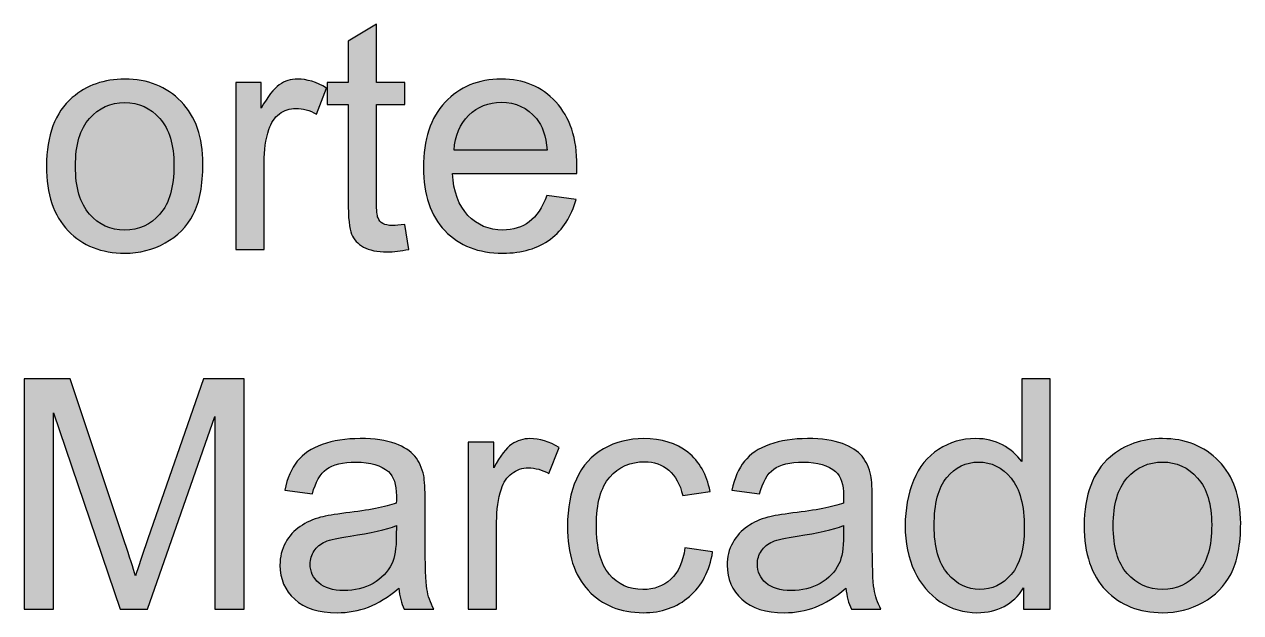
# Model space of a CAD drawing. Header units: centimetres. Extents: x -158 to 228, y -202 to 254.
# Drawn here: x 7.5 to 114.1, y 170.9 to 222.5 of the extents above; entities that cross this region are included whole.
import ezdxf

# ---------------------------------------------------------------- set-up
doc = ezdxf.new("R2010")
doc.units = ezdxf.units.CM
doc.header["$MEASUREMENT"] = 0
doc.layers.add('Capa 1', color=7, linetype='Continuous')

msp = doc.modelspace()

# ---------------------------------------------------------------- hatches: boundary and pattern name
at = {"layer": 'Capa 1', "true_color": 0x373435}
h = msp.add_hatch(color=250, dxfattribs=at)
edge = h.paths.add_edge_path()
edge.add_spline(control_points=[(40.86445, 204.97184), (40.86445, 204.97184), (41.20312, 202.77992), (41.20312, 202.77992), (40.50697, 202.6341), (39.88138, 202.55884), (39.33575, 202.55884), (38.43734, 202.55884), (37.74119, 202.69996), (37.2426, 202.98688), (36.74871, 203.27381), (36.40064, 203.6454), (36.19838, 204.11107), (35.99612, 204.57673), (35.89734, 205.5551), (35.89734, 207.04618), (35.89734, 207.04618), (35.89734, 215.48462), (35.89734, 215.48462), (35.89734, 215.48462), (34.0629, 215.48462), (34.0629, 215.48462), (34.0629, 215.48462), (34.0629, 217.40373), (34.0629, 217.40373), (34.0629, 217.40373), (35.89734, 217.40373), (35.89734, 217.40373), (35.89734, 217.40373), (35.89734, 221.02558), (35.89734, 221.02558), (35.89734, 221.02558), (38.38089, 222.51666), (38.38089, 222.51666), (38.38089, 222.51666), (38.38089, 217.40373), (38.38089, 217.40373), (38.38089, 217.40373), (40.86445, 217.40373), (40.86445, 217.40373), (40.86445, 217.40373), (40.86445, 215.48462), (40.86445, 215.48462), (40.86445, 215.48462), (38.38089, 215.48462), (38.38089, 215.48462), (38.38089, 215.48462), (38.38089, 206.90507), (38.38089, 206.90507), (38.38089, 206.19481), (38.42323, 205.73855), (38.5126, 205.53629), (38.59727, 205.33403), (38.73838, 205.1741), (38.93593, 205.05181), (39.13349, 204.93421), (39.41571, 204.87307), (39.7826, 204.87307), (40.05541, 204.87307), (40.4176, 204.90599), (40.86445, 204.97184)], knot_values=[0, 0, 0, 0, 0.05, 0.05, 0.05, 0.1, 0.1, 0.1, 0.15, 0.15, 0.15, 0.2, 0.2, 0.2, 0.25, 0.25, 0.25, 0.3, 0.3, 0.3, 0.35, 0.35, 0.35, 0.4, 0.4, 0.4, 0.45, 0.45, 0.45, 0.5, 0.5, 0.5, 0.55, 0.55, 0.55, 0.6, 0.6, 0.6, 0.65, 0.65, 0.65, 0.7, 0.7, 0.7, 0.75, 0.75, 0.75, 0.8, 0.8, 0.8, 0.85, 0.85, 0.85, 0.9, 0.9, 0.9, 0.95, 0.95, 0.95, 1, 1, 1, 1], degree=3, periodic=1)
h = msp.add_hatch(color=250, dxfattribs=at)
edge = h.paths.add_edge_path()
edge.add_spline(control_points=[(9.44841, 210.08007), (9.44841, 212.7847), (10.20101, 214.78847), (11.71089, 216.0914), (12.96678, 217.17325), (14.50489, 217.71418), (16.31582, 217.71418), (18.3243, 217.71418), (19.9706, 217.05566), (21.25, 215.73862), (22.52471, 214.42629), (23.16441, 212.60595), (23.16441, 210.28703), (23.16441, 208.40555), (22.88219, 206.92858), (22.31774, 205.85144), (21.7533, 204.77429), (20.93015, 203.93703), (19.8483, 203.33966), (18.77115, 202.74229), (17.59052, 202.44596), (16.31582, 202.44596), (14.26501, 202.44596), (12.6093, 203.09977), (11.34401, 204.4121), (10.07871, 205.72444), (9.44841, 207.61533), (9.44841, 210.08007)], knot_values=[0, 0, 0, 0, 0.111111111, 0.111111111, 0.111111111, 0.222222222, 0.222222222, 0.222222222, 0.333333333, 0.333333333, 0.333333333, 0.444444444, 0.444444444, 0.444444444, 0.555555556, 0.555555556, 0.555555556, 0.666666667, 0.666666667, 0.666666667, 0.777777778, 0.777777778, 0.777777778, 0.888888889, 0.888888889, 0.888888889, 1, 1, 1, 1], degree=3, periodic=1)
h = msp.add_hatch(color=250, dxfattribs=at)
edge = h.paths.add_edge_path()
edge.add_spline(control_points=[(26.04778, 202.7564), (26.04778, 202.7564), (26.04778, 217.40373), (26.04778, 217.40373), (26.04778, 217.40373), (28.27734, 217.40373), (28.27734, 217.40373), (28.27734, 217.40373), (28.27734, 215.16007), (28.27734, 215.16007), (28.84649, 216.19958), (29.3733, 216.88632), (29.85778, 217.21558), (30.34227, 217.54955), (30.87378, 217.71418), (31.45234, 217.71418), (32.2896, 217.71418), (33.14097, 217.45077), (34.00645, 216.92866), (34.00645, 216.92866), (33.12215, 214.63795), (33.12215, 214.63795), (32.52008, 214.97662), (31.91801, 215.14595), (31.31593, 215.14595), (30.77501, 215.14595), (30.29052, 214.98132), (29.86249, 214.65677), (29.43445, 214.33221), (29.12871, 213.88066), (28.94527, 213.3021), (28.66775, 212.42251), (28.53134, 211.45825), (28.53134, 210.40932), (28.53134, 210.40932), (28.53134, 202.7564), (28.53134, 202.7564), (28.53134, 202.7564), (26.04778, 202.7564), (26.04778, 202.7564)], knot_values=[0, 0, 0, 0, 0.076923077, 0.076923077, 0.076923077, 0.153846154, 0.153846154, 0.153846154, 0.230769231, 0.230769231, 0.230769231, 0.307692308, 0.307692308, 0.307692308, 0.384615385, 0.384615385, 0.384615385, 0.461538462, 0.461538462, 0.461538462, 0.538461538, 0.538461538, 0.538461538, 0.615384615, 0.615384615, 0.615384615, 0.692307692, 0.692307692, 0.692307692, 0.769230769, 0.769230769, 0.769230769, 0.846153846, 0.846153846, 0.846153846, 0.923076923, 0.923076923, 0.923076923, 1, 1, 1, 1], degree=3, periodic=1)
h = msp.add_hatch(color=250, dxfattribs=at)
edge = h.paths.add_edge_path()
edge.add_spline(control_points=[(53.30574, 207.49773), (53.30574, 207.49773), (55.87396, 207.15907), (55.87396, 207.15907), (55.47415, 205.66799), (54.72626, 204.50618), (53.635, 203.68303), (52.54374, 202.85988), (51.15145, 202.44596), (49.45341, 202.44596), (47.31793, 202.44596), (45.62459, 203.10447), (44.37341, 204.42151), (43.12222, 205.73384), (42.49663, 207.5824), (42.49663, 209.95777), (42.49663, 212.4131), (43.12693, 214.32281), (44.39222, 215.67747), (45.65752, 217.03684), (47.29911, 217.71418), (49.317, 217.71418), (51.26904, 217.71418), (52.86359, 217.05095), (54.10067, 215.71981), (55.33774, 214.38866), (55.95863, 212.51658), (55.95863, 210.10358), (55.95863, 209.95777), (55.95393, 209.7367), (55.94452, 209.44507), (55.94452, 209.44507), (45.03663, 209.44507), (45.03663, 209.44507), (45.13071, 207.8411), (45.58226, 206.60873), (46.40071, 205.75736), (47.21445, 204.90599), (48.23515, 204.47796), (49.45341, 204.47796), (50.36122, 204.47796), (51.13733, 204.71784), (51.77704, 205.19762), (52.42145, 205.6774), (52.92945, 206.4441), (53.30574, 207.49773)], knot_values=[0, 0, 0, 0, 0.066666667, 0.066666667, 0.066666667, 0.133333333, 0.133333333, 0.133333333, 0.2, 0.2, 0.2, 0.266666667, 0.266666667, 0.266666667, 0.333333333, 0.333333333, 0.333333333, 0.4, 0.4, 0.4, 0.466666667, 0.466666667, 0.466666667, 0.533333333, 0.533333333, 0.533333333, 0.6, 0.6, 0.6, 0.666666667, 0.666666667, 0.666666667, 0.733333333, 0.733333333, 0.733333333, 0.8, 0.8, 0.8, 0.866666667, 0.866666667, 0.866666667, 0.933333333, 0.933333333, 0.933333333, 1, 1, 1, 1], degree=3, periodic=1)
h = msp.add_hatch(color=250, dxfattribs=at)
edge = h.paths.add_edge_path()
edge.add_spline(control_points=[(11.98841, 210.07536), (11.98841, 208.20329), (12.39764, 206.80158), (13.21608, 205.87496), (14.03923, 204.94362), (15.06934, 204.47796), (16.31582, 204.47796), (17.54819, 204.47796), (18.5736, 204.94362), (19.39675, 205.87966), (20.21519, 206.8157), (20.62441, 208.24092), (20.62441, 210.15532), (20.62441, 211.96155), (20.21049, 213.33032), (19.38734, 214.25695), (18.56419, 215.18829), (17.53878, 215.65395), (16.31582, 215.65395), (15.06934, 215.65395), (14.03923, 215.19299), (13.21608, 214.26636), (12.39764, 213.33973), (11.98841, 211.94273), (11.98841, 210.07536)], knot_values=[0, 0, 0, 0, 0.125, 0.125, 0.125, 0.25, 0.25, 0.25, 0.375, 0.375, 0.375, 0.5, 0.5, 0.5, 0.625, 0.625, 0.625, 0.75, 0.75, 0.75, 0.875, 0.875, 0.875, 1, 1, 1, 1], degree=3, periodic=1)
h = msp.add_hatch(color=250, dxfattribs=at)
edge = h.paths.add_edge_path()
edge.add_spline(control_points=[(45.17774, 211.47707), (45.17774, 211.47707), (53.33396, 211.47707), (53.33396, 211.47707), (53.22578, 212.70944), (52.91063, 213.63136), (52.39793, 214.24755), (51.61241, 215.2024), (50.587, 215.68218), (49.33111, 215.68218), (48.19282, 215.68218), (47.23796, 215.30118), (46.46185, 214.53918), (45.69045, 213.77718), (45.26241, 212.75647), (45.17774, 211.47707)], knot_values=[0, 0, 0, 0, 0.2, 0.2, 0.2, 0.4, 0.4, 0.4, 0.6, 0.6, 0.6, 0.8, 0.8, 0.8, 1, 1, 1, 1], degree=3, periodic=1)
h = msp.add_hatch(color=250, dxfattribs=at)
edge = h.paths.add_edge_path()
edge.add_spline(control_points=[(7.50579, 171.22747), (7.50579, 171.22747), (7.50579, 191.43458), (7.50579, 191.43458), (7.50579, 191.43458), (11.51334, 191.43458), (11.51334, 191.43458), (11.51334, 191.43458), (16.2923, 177.13062), (16.2923, 177.13062), (16.73445, 175.79947), (17.0543, 174.80228), (17.25656, 174.13906), (17.48704, 174.87284), (17.84923, 175.95469), (18.33841, 177.37991), (18.33841, 177.37991), (23.20204, 191.43458), (23.20204, 191.43458), (23.20204, 191.43458), (26.78156, 191.43458), (26.78156, 191.43458), (26.78156, 191.43458), (26.78156, 171.22747), (26.78156, 171.22747), (26.78156, 171.22747), (24.21334, 171.22747), (24.21334, 171.22747), (24.21334, 171.22747), (24.21334, 188.13258), (24.21334, 188.13258), (24.21334, 188.13258), (18.3149, 171.22747), (18.3149, 171.22747), (18.3149, 171.22747), (15.9066, 171.22747), (15.9066, 171.22747), (15.9066, 171.22747), (10.07401, 188.44302), (10.07401, 188.44302), (10.07401, 188.44302), (10.07401, 171.22747), (10.07401, 171.22747), (10.07401, 171.22747), (7.50579, 171.22747), (7.50579, 171.22747)], knot_values=[0, 0, 0, 0, 0.066666667, 0.066666667, 0.066666667, 0.133333333, 0.133333333, 0.133333333, 0.2, 0.2, 0.2, 0.266666667, 0.266666667, 0.266666667, 0.333333333, 0.333333333, 0.333333333, 0.4, 0.4, 0.4, 0.466666667, 0.466666667, 0.466666667, 0.533333333, 0.533333333, 0.533333333, 0.6, 0.6, 0.6, 0.666666667, 0.666666667, 0.666666667, 0.733333333, 0.733333333, 0.733333333, 0.8, 0.8, 0.8, 0.866666667, 0.866666667, 0.866666667, 0.933333333, 0.933333333, 0.933333333, 1, 1, 1, 1], degree=3, periodic=1)
h = msp.add_hatch(color=250, dxfattribs=at)
edge = h.paths.add_edge_path()
edge.add_spline(control_points=[(95.11697, 171.22747), (95.11697, 171.22747), (95.11697, 173.08543), (95.11697, 173.08543), (94.19034, 171.6414), (92.82627, 170.91703), (91.02475, 170.91703), (89.85823, 170.91703), (88.78579, 171.23688), (87.81212, 171.88128), (86.83375, 172.52099), (86.07645, 173.4194), (85.53553, 174.5671), (84.9993, 175.71951), (84.73119, 177.04125), (84.73119, 178.53702), (84.73119, 179.99517), (84.97579, 181.31691), (85.46027, 182.50695), (85.94945, 183.69228), (86.67853, 184.6048), (87.65219, 185.2351), (88.62116, 185.8701), (89.71241, 186.18525), (90.91186, 186.18525), (91.79616, 186.18525), (92.58167, 185.9971), (93.26841, 185.62551), (93.95515, 185.25391), (94.5149, 184.76473), (94.94764, 184.16736), (94.94764, 184.16736), (94.94764, 191.43458), (94.94764, 191.43458), (94.94764, 191.43458), (97.43119, 191.43458), (97.43119, 191.43458), (97.43119, 191.43458), (97.43119, 171.22747), (97.43119, 171.22747), (97.43119, 171.22747), (95.11697, 171.22747), (95.11697, 171.22747)], knot_values=[0, 0, 0, 0, 0.071428571, 0.071428571, 0.071428571, 0.142857143, 0.142857143, 0.142857143, 0.214285714, 0.214285714, 0.214285714, 0.285714286, 0.285714286, 0.285714286, 0.357142857, 0.357142857, 0.357142857, 0.428571429, 0.428571429, 0.428571429, 0.5, 0.5, 0.5, 0.571428571, 0.571428571, 0.571428571, 0.642857143, 0.642857143, 0.642857143, 0.714285714, 0.714285714, 0.714285714, 0.785714286, 0.785714286, 0.785714286, 0.857142857, 0.857142857, 0.857142857, 0.928571429, 0.928571429, 0.928571429, 1, 1, 1, 1], degree=3, periodic=1)
h = msp.add_hatch(color=250, dxfattribs=at)
edge = h.paths.add_edge_path()
edge.add_spline(control_points=[(40.32823, 173.06191), (39.4063, 172.2764), (38.5173, 171.72606), (37.66593, 171.40151), (36.81456, 171.07695), (35.90204, 170.91703), (34.92367, 170.91703), (33.31501, 170.91703), (32.07793, 171.30743), (31.21245, 172.09295), (30.34697, 172.87377), (29.91423, 173.87565), (29.91423, 175.09391), (29.91423, 175.80888), (30.07886, 176.46269), (30.40341, 177.05536), (30.73267, 177.64802), (31.16071, 178.1184), (31.68753, 178.47588), (32.21904, 178.83336), (32.81171, 179.10617), (33.47493, 179.28962), (33.96412, 179.41662), (34.7026, 179.53891), (35.68567, 179.66121), (37.68945, 179.89639), (39.17112, 180.18332), (40.11656, 180.51258), (40.12597, 180.85125), (40.13067, 181.06762), (40.13067, 181.15699), (40.13067, 182.16358), (39.89549, 182.87384), (39.42512, 183.28776), (38.79012, 183.84751), (37.84467, 184.12502), (36.59349, 184.12502), (35.42227, 184.12502), (34.55678, 183.91806), (34.00175, 183.50884), (33.44201, 183.09962), (33.03279, 182.37525), (32.76467, 181.33102), (32.76467, 181.33102), (30.33756, 181.66969), (30.33756, 181.66969), (30.55864, 182.70921), (30.92082, 183.55117), (31.42882, 184.19088), (31.93682, 184.83058), (32.6706, 185.31976), (33.63016, 185.66784), (34.58501, 186.01121), (35.69978, 186.18525), (36.96038, 186.18525), (38.21156, 186.18525), (39.23227, 186.03943), (40.01778, 185.7431), (40.7986, 185.44676), (41.37715, 185.07988), (41.74404, 184.63302), (42.11093, 184.18617), (42.36964, 183.62173), (42.52015, 182.93969), (42.60012, 182.51636), (42.64245, 181.75436), (42.64245, 180.65839), (42.64245, 180.65839), (42.64245, 177.3658), (42.64245, 177.3658), (42.64245, 175.06569), (42.69419, 173.61225), (42.79767, 172.99606), (42.89645, 172.37988), (43.10341, 171.79191), (43.40445, 171.22747), (43.40445, 171.22747), (40.80801, 171.22747), (40.80801, 171.22747), (40.55871, 171.74958), (40.39878, 172.36106), (40.32823, 173.06191)], knot_values=[0, 0, 0, 0, 0.037037037, 0.037037037, 0.037037037, 0.074074074, 0.074074074, 0.074074074, 0.111111111, 0.111111111, 0.111111111, 0.148148148, 0.148148148, 0.148148148, 0.185185185, 0.185185185, 0.185185185, 0.222222222, 0.222222222, 0.222222222, 0.259259259, 0.259259259, 0.259259259, 0.296296296, 0.296296296, 0.296296296, 0.333333333, 0.333333333, 0.333333333, 0.37037037, 0.37037037, 0.37037037, 0.407407407, 0.407407407, 0.407407407, 0.444444444, 0.444444444, 0.444444444, 0.481481481, 0.481481481, 0.481481481, 0.518518519, 0.518518519, 0.518518519, 0.555555556, 0.555555556, 0.555555556, 0.592592593, 0.592592593, 0.592592593, 0.62962963, 0.62962963, 0.62962963, 0.666666667, 0.666666667, 0.666666667, 0.703703704, 0.703703704, 0.703703704, 0.740740741, 0.740740741, 0.740740741, 0.777777778, 0.777777778, 0.777777778, 0.814814815, 0.814814815, 0.814814815, 0.851851852, 0.851851852, 0.851851852, 0.888888889, 0.888888889, 0.888888889, 0.925925926, 0.925925926, 0.925925926, 0.962962963, 0.962962963, 0.962962963, 1, 1, 1, 1], degree=3, periodic=1)
h = msp.add_hatch(color=250, dxfattribs=at)
edge = h.paths.add_edge_path()
edge.add_spline(control_points=[(46.42893, 171.22747), (46.42893, 171.22747), (46.42893, 185.8748), (46.42893, 185.8748), (46.42893, 185.8748), (48.65849, 185.8748), (48.65849, 185.8748), (48.65849, 185.8748), (48.65849, 183.63114), (48.65849, 183.63114), (49.22764, 184.67065), (49.75445, 185.35739), (50.23893, 185.68665), (50.72342, 186.02062), (51.25493, 186.18525), (51.83349, 186.18525), (52.67075, 186.18525), (53.52212, 185.92184), (54.3876, 185.39973), (54.3876, 185.39973), (53.5033, 183.10902), (53.5033, 183.10902), (52.90123, 183.44769), (52.29916, 183.61702), (51.69708, 183.61702), (51.15616, 183.61702), (50.67167, 183.45239), (50.24364, 183.12784), (49.8156, 182.80328), (49.50986, 182.35173), (49.32642, 181.77317), (49.0489, 180.89358), (48.91249, 179.92932), (48.91249, 178.88039), (48.91249, 178.88039), (48.91249, 171.22747), (48.91249, 171.22747), (48.91249, 171.22747), (46.42893, 171.22747), (46.42893, 171.22747)], knot_values=[0, 0, 0, 0, 0.076923077, 0.076923077, 0.076923077, 0.153846154, 0.153846154, 0.153846154, 0.230769231, 0.230769231, 0.230769231, 0.307692308, 0.307692308, 0.307692308, 0.384615385, 0.384615385, 0.384615385, 0.461538462, 0.461538462, 0.461538462, 0.538461538, 0.538461538, 0.538461538, 0.615384615, 0.615384615, 0.615384615, 0.692307692, 0.692307692, 0.692307692, 0.769230769, 0.769230769, 0.769230769, 0.846153846, 0.846153846, 0.846153846, 0.923076923, 0.923076923, 0.923076923, 1, 1, 1, 1], degree=3, periodic=1)
h = msp.add_hatch(color=250, dxfattribs=at)
edge = h.paths.add_edge_path()
edge.add_spline(control_points=[(65.42249, 176.58969), (65.42249, 176.58969), (67.8496, 176.25102), (67.8496, 176.25102), (67.58149, 174.58121), (66.90416, 173.27828), (65.80819, 172.33284), (64.71223, 171.3874), (63.36227, 170.91703), (61.76771, 170.91703), (59.76864, 170.91703), (58.15997, 171.57084), (56.94642, 172.87847), (55.72816, 174.1861), (55.12138, 176.05817), (55.12138, 178.49469), (55.12138, 180.07514), (55.38479, 181.45332), (55.9069, 182.63865), (56.42901, 183.81928), (57.22393, 184.70828), (58.29638, 185.29625), (59.36412, 185.88891), (60.52593, 186.18525), (61.78653, 186.18525), (63.37167, 186.18525), (64.6746, 185.78543), (65.68119, 184.9811), (66.69249, 184.17676), (67.3416, 183.03376), (67.62382, 181.5568), (67.62382, 181.5568), (65.22493, 181.18991), (65.22493, 181.18991), (64.99445, 182.17299), (64.58993, 182.91147), (64.00197, 183.41006), (63.41871, 183.90395), (62.71316, 184.15325), (61.8853, 184.15325), (60.63412, 184.15325), (59.61812, 183.70639), (58.8326, 182.81269), (58.05179, 181.91428), (57.66138, 180.50317), (57.66138, 178.56525), (57.66138, 176.5991), (58.03767, 175.17388), (58.79027, 174.28488), (59.54756, 173.39588), (60.53064, 172.94903), (61.73949, 172.94903), (62.71786, 172.94903), (63.5316, 173.24536), (64.18071, 173.84273), (64.83453, 174.4354), (65.24845, 175.35262), (65.42249, 176.58969)], knot_values=[0, 0, 0, 0, 0.052631579, 0.052631579, 0.052631579, 0.105263158, 0.105263158, 0.105263158, 0.157894737, 0.157894737, 0.157894737, 0.210526316, 0.210526316, 0.210526316, 0.263157895, 0.263157895, 0.263157895, 0.315789474, 0.315789474, 0.315789474, 0.368421053, 0.368421053, 0.368421053, 0.421052632, 0.421052632, 0.421052632, 0.473684211, 0.473684211, 0.473684211, 0.526315789, 0.526315789, 0.526315789, 0.578947368, 0.578947368, 0.578947368, 0.631578947, 0.631578947, 0.631578947, 0.684210526, 0.684210526, 0.684210526, 0.736842105, 0.736842105, 0.736842105, 0.789473684, 0.789473684, 0.789473684, 0.842105263, 0.842105263, 0.842105263, 0.894736842, 0.894736842, 0.894736842, 0.947368421, 0.947368421, 0.947368421, 1, 1, 1, 1], degree=3, periodic=1)
h = msp.add_hatch(color=250, dxfattribs=at)
edge = h.paths.add_edge_path()
edge.add_spline(control_points=[(79.5336, 173.06191), (78.61167, 172.2764), (77.72267, 171.72606), (76.8713, 171.40151), (76.01993, 171.07695), (75.10741, 170.91703), (74.12904, 170.91703), (72.52038, 170.91703), (71.2833, 171.30743), (70.41782, 172.09295), (69.55234, 172.87377), (69.1196, 173.87565), (69.1196, 175.09391), (69.1196, 175.80888), (69.28423, 176.46269), (69.60878, 177.05536), (69.93804, 177.64802), (70.36608, 178.1184), (70.8929, 178.47588), (71.42441, 178.83336), (72.01708, 179.10617), (72.6803, 179.28962), (73.16949, 179.41662), (73.90797, 179.53891), (74.89104, 179.66121), (76.89482, 179.89639), (78.37649, 180.18332), (79.32193, 180.51258), (79.33134, 180.85125), (79.33604, 181.06762), (79.33604, 181.15699), (79.33604, 182.16358), (79.10086, 182.87384), (78.63049, 183.28776), (77.99549, 183.84751), (77.05004, 184.12502), (75.79886, 184.12502), (74.62764, 184.12502), (73.76215, 183.91806), (73.20712, 183.50884), (72.64738, 183.09962), (72.23816, 182.37525), (71.97004, 181.33102), (71.97004, 181.33102), (69.54293, 181.66969), (69.54293, 181.66969), (69.76401, 182.70921), (70.12619, 183.55117), (70.63419, 184.19088), (71.14219, 184.83058), (71.87597, 185.31976), (72.83553, 185.66784), (73.79038, 186.01121), (74.90515, 186.18525), (76.16575, 186.18525), (77.41693, 186.18525), (78.43764, 186.03943), (79.22315, 185.7431), (80.00397, 185.44676), (80.58252, 185.07988), (80.94941, 184.63302), (81.3163, 184.18617), (81.57501, 183.62173), (81.72552, 182.93969), (81.80549, 182.51636), (81.84782, 181.75436), (81.84782, 180.65839), (81.84782, 180.65839), (81.84782, 177.3658), (81.84782, 177.3658), (81.84782, 175.06569), (81.89956, 173.61225), (82.00304, 172.99606), (82.10182, 172.37988), (82.30878, 171.79191), (82.60982, 171.22747), (82.60982, 171.22747), (80.01338, 171.22747), (80.01338, 171.22747), (79.76408, 171.74958), (79.60415, 172.36106), (79.5336, 173.06191)], knot_values=[0, 0, 0, 0, 0.037037037, 0.037037037, 0.037037037, 0.074074074, 0.074074074, 0.074074074, 0.111111111, 0.111111111, 0.111111111, 0.148148148, 0.148148148, 0.148148148, 0.185185185, 0.185185185, 0.185185185, 0.222222222, 0.222222222, 0.222222222, 0.259259259, 0.259259259, 0.259259259, 0.296296296, 0.296296296, 0.296296296, 0.333333333, 0.333333333, 0.333333333, 0.37037037, 0.37037037, 0.37037037, 0.407407407, 0.407407407, 0.407407407, 0.444444444, 0.444444444, 0.444444444, 0.481481481, 0.481481481, 0.481481481, 0.518518519, 0.518518519, 0.518518519, 0.555555556, 0.555555556, 0.555555556, 0.592592593, 0.592592593, 0.592592593, 0.62962963, 0.62962963, 0.62962963, 0.666666667, 0.666666667, 0.666666667, 0.703703704, 0.703703704, 0.703703704, 0.740740741, 0.740740741, 0.740740741, 0.777777778, 0.777777778, 0.777777778, 0.814814815, 0.814814815, 0.814814815, 0.851851852, 0.851851852, 0.851851852, 0.888888889, 0.888888889, 0.888888889, 0.925925926, 0.925925926, 0.925925926, 0.962962963, 0.962962963, 0.962962963, 1, 1, 1, 1], degree=3, periodic=1)
h = msp.add_hatch(color=250, dxfattribs=at)
edge = h.paths.add_edge_path()
edge.add_spline(control_points=[(100.42745, 178.55114), (100.42745, 181.25577), (101.18005, 183.25954), (102.68993, 184.56247), (103.94582, 185.64432), (105.48393, 186.18525), (107.29486, 186.18525), (109.30334, 186.18525), (110.94964, 185.52673), (112.22904, 184.20969), (113.50375, 182.89736), (114.14345, 181.07702), (114.14345, 178.7581), (114.14345, 176.87662), (113.86123, 175.39965), (113.29678, 174.32251), (112.73234, 173.24536), (111.90919, 172.4081), (110.82734, 171.81073), (109.75019, 171.21336), (108.56956, 170.91703), (107.29486, 170.91703), (105.24405, 170.91703), (103.58834, 171.57084), (102.32305, 172.88317), (101.05775, 174.19551), (100.42745, 176.0864), (100.42745, 178.55114)], knot_values=[0, 0, 0, 0, 0.111111111, 0.111111111, 0.111111111, 0.222222222, 0.222222222, 0.222222222, 0.333333333, 0.333333333, 0.333333333, 0.444444444, 0.444444444, 0.444444444, 0.555555556, 0.555555556, 0.555555556, 0.666666667, 0.666666667, 0.666666667, 0.777777778, 0.777777778, 0.777777778, 0.888888889, 0.888888889, 0.888888889, 1, 1, 1, 1], degree=3, periodic=1)
h = msp.add_hatch(color=250, dxfattribs=at)
edge = h.paths.add_edge_path()
edge.add_spline(control_points=[(87.27119, 178.53232), (87.27119, 176.66025), (87.6663, 175.26325), (88.46123, 174.33662), (89.25145, 173.40999), (90.18749, 172.94903), (91.26464, 172.94903), (92.35119, 172.94903), (93.27312, 173.39117), (94.03512, 174.27547), (94.79241, 175.15977), (95.17341, 176.50973), (95.17341, 178.32536), (95.17341, 180.31973), (94.78771, 181.78728), (94.0116, 182.72332), (93.24019, 183.65936), (92.28534, 184.12502), (91.15175, 184.12502), (90.04638, 184.12502), (89.12445, 183.67817), (88.38127, 182.77976), (87.64279, 181.88136), (87.27119, 180.46554), (87.27119, 178.53232)], knot_values=[0, 0, 0, 0, 0.125, 0.125, 0.125, 0.25, 0.25, 0.25, 0.375, 0.375, 0.375, 0.5, 0.5, 0.5, 0.625, 0.625, 0.625, 0.75, 0.75, 0.75, 0.875, 0.875, 0.875, 1, 1, 1, 1], degree=3, periodic=1)
h = msp.add_hatch(color=250, dxfattribs=at)
edge = h.paths.add_edge_path()
edge.add_spline(control_points=[(102.96745, 178.54643), (102.96745, 176.67436), (103.37668, 175.27265), (104.19512, 174.34603), (105.01827, 173.41469), (106.04838, 172.94903), (107.29486, 172.94903), (108.52723, 172.94903), (109.55264, 173.41469), (110.37579, 174.35073), (111.19423, 175.28677), (111.60345, 176.71199), (111.60345, 178.62639), (111.60345, 180.43262), (111.18953, 181.80139), (110.36638, 182.72802), (109.54323, 183.65936), (108.51782, 184.12502), (107.29486, 184.12502), (106.04838, 184.12502), (105.01827, 183.66406), (104.19512, 182.73743), (103.37668, 181.8108), (102.96745, 180.4138), (102.96745, 178.54643)], knot_values=[0, 0, 0, 0, 0.125, 0.125, 0.125, 0.25, 0.25, 0.25, 0.375, 0.375, 0.375, 0.5, 0.5, 0.5, 0.625, 0.625, 0.625, 0.75, 0.75, 0.75, 0.875, 0.875, 0.875, 1, 1, 1, 1], degree=3, periodic=1)
h = msp.add_hatch(color=250, dxfattribs=at)
edge = h.paths.add_edge_path()
edge.add_spline(control_points=[(40.13067, 178.56525), (39.22756, 178.19836), (37.8729, 177.88791), (36.06667, 177.63391), (35.04127, 177.4881), (34.3169, 177.32347), (33.89356, 177.14002), (33.47023, 176.95658), (33.14567, 176.68847), (32.91519, 176.3404), (32.68471, 175.98762), (32.56712, 175.59721), (32.56712, 175.16447), (32.56712, 174.51065), (32.81641, 173.96032), (33.31971, 173.52288), (33.82301, 173.08543), (34.55678, 172.86436), (35.52104, 172.86436), (36.4759, 172.86436), (37.32727, 173.07132), (38.07515, 173.48995), (38.81834, 173.90388), (39.36867, 174.47303), (39.71675, 175.19269), (39.98486, 175.75243), (40.11656, 176.57558), (40.11656, 177.66214), (40.11656, 177.66214), (40.13067, 178.56525), (40.13067, 178.56525)], knot_values=[0, 0, 0, 0, 0.1, 0.1, 0.1, 0.2, 0.2, 0.2, 0.3, 0.3, 0.3, 0.4, 0.4, 0.4, 0.5, 0.5, 0.5, 0.6, 0.6, 0.6, 0.7, 0.7, 0.7, 0.8, 0.8, 0.8, 0.9, 0.9, 0.9, 1, 1, 1, 1], degree=3, periodic=1)
h = msp.add_hatch(color=250, dxfattribs=at)
edge = h.paths.add_edge_path()
edge.add_spline(control_points=[(79.33604, 178.56525), (78.43293, 178.19836), (77.07827, 177.88791), (75.27204, 177.63391), (74.24664, 177.4881), (73.52227, 177.32347), (73.09893, 177.14002), (72.6756, 176.95658), (72.35104, 176.68847), (72.12056, 176.3404), (71.89008, 175.98762), (71.77249, 175.59721), (71.77249, 175.16447), (71.77249, 174.51065), (72.02178, 173.96032), (72.52508, 173.52288), (73.02838, 173.08543), (73.76215, 172.86436), (74.72641, 172.86436), (75.68127, 172.86436), (76.53264, 173.07132), (77.28052, 173.48995), (78.02371, 173.90388), (78.57404, 174.47303), (78.92212, 175.19269), (79.19023, 175.75243), (79.32193, 176.57558), (79.32193, 177.66214), (79.32193, 177.66214), (79.33604, 178.56525), (79.33604, 178.56525)], knot_values=[0, 0, 0, 0, 0.1, 0.1, 0.1, 0.2, 0.2, 0.2, 0.3, 0.3, 0.3, 0.4, 0.4, 0.4, 0.5, 0.5, 0.5, 0.6, 0.6, 0.6, 0.7, 0.7, 0.7, 0.8, 0.8, 0.8, 0.9, 0.9, 0.9, 1, 1, 1, 1], degree=3, periodic=1)

# ---------------------------------------------------------------- linework, layer by layer
at = {"layer": 'Capa 1', "color": 250}
for points, knots in [([(40.86445, 204.97184), (40.86445, 204.97184), (41.20312, 202.77992), (41.20312, 202.77992), (40.50697, 202.6341), (39.88138, 202.55884), (39.33575, 202.55884), (38.43734, 202.55884), (37.74119, 202.69996), (37.2426, 202.98688), (36.74871, 203.27381), (36.40064, 203.6454), (36.19838, 204.11107), (35.99612, 204.57673), (35.89734, 205.5551), (35.89734, 207.04618), (35.89734, 207.04618), (35.89734, 215.48462), (35.89734, 215.48462), (35.89734, 215.48462), (34.0629, 215.48462), (34.0629, 215.48462), (34.0629, 215.48462), (34.0629, 217.40373), (34.0629, 217.40373), (34.0629, 217.40373), (35.89734, 217.40373), (35.89734, 217.40373), (35.89734, 217.40373), (35.89734, 221.02558), (35.89734, 221.02558), (35.89734, 221.02558), (38.38089, 222.51666), (38.38089, 222.51666), (38.38089, 222.51666), (38.38089, 217.40373), (38.38089, 217.40373), (38.38089, 217.40373), (40.86445, 217.40373), (40.86445, 217.40373), (40.86445, 217.40373), (40.86445, 215.48462), (40.86445, 215.48462), (40.86445, 215.48462), (38.38089, 215.48462), (38.38089, 215.48462), (38.38089, 215.48462), (38.38089, 206.90507), (38.38089, 206.90507), (38.38089, 206.19481), (38.42323, 205.73855), (38.5126, 205.53629), (38.59727, 205.33403), (38.73838, 205.1741), (38.93593, 205.05181), (39.13349, 204.93421), (39.41571, 204.87307), (39.7826, 204.87307), (40.05541, 204.87307), (40.4176, 204.90599), (40.86445, 204.97184)], [0, 0, 0, 0, 0.05, 0.05, 0.05, 0.1, 0.1, 0.1, 0.15, 0.15, 0.15, 0.2, 0.2, 0.2, 0.25, 0.25, 0.25, 0.3, 0.3, 0.3, 0.35, 0.35, 0.35, 0.4, 0.4, 0.4, 0.45, 0.45, 0.45, 0.5, 0.5, 0.5, 0.55, 0.55, 0.55, 0.6, 0.6, 0.6, 0.65, 0.65, 0.65, 0.7, 0.7, 0.7, 0.75, 0.75, 0.75, 0.8, 0.8, 0.8, 0.85, 0.85, 0.85, 0.9, 0.9, 0.9, 0.95, 0.95, 0.95, 1, 1, 1, 1]), ([(9.44841, 210.08007), (9.44841, 212.7847), (10.20101, 214.78847), (11.71089, 216.0914), (12.96678, 217.17325), (14.50489, 217.71418), (16.31582, 217.71418), (18.3243, 217.71418), (19.9706, 217.05566), (21.25, 215.73862), (22.52471, 214.42629), (23.16441, 212.60595), (23.16441, 210.28703), (23.16441, 208.40555), (22.88219, 206.92858), (22.31774, 205.85144), (21.7533, 204.77429), (20.93015, 203.93703), (19.8483, 203.33966), (18.77115, 202.74229), (17.59052, 202.44596), (16.31582, 202.44596), (14.26501, 202.44596), (12.6093, 203.09977), (11.34401, 204.4121), (10.07871, 205.72444), (9.44841, 207.61533), (9.44841, 210.08007)], [0, 0, 0, 0, 0.111111111, 0.111111111, 0.111111111, 0.222222222, 0.222222222, 0.222222222, 0.333333333, 0.333333333, 0.333333333, 0.444444444, 0.444444444, 0.444444444, 0.555555556, 0.555555556, 0.555555556, 0.666666667, 0.666666667, 0.666666667, 0.777777778, 0.777777778, 0.777777778, 0.888888889, 0.888888889, 0.888888889, 1, 1, 1, 1]), ([(26.04778, 202.7564), (26.04778, 202.7564), (26.04778, 217.40373), (26.04778, 217.40373), (26.04778, 217.40373), (28.27734, 217.40373), (28.27734, 217.40373), (28.27734, 217.40373), (28.27734, 215.16007), (28.27734, 215.16007), (28.84649, 216.19958), (29.3733, 216.88632), (29.85778, 217.21558), (30.34227, 217.54955), (30.87378, 217.71418), (31.45234, 217.71418), (32.2896, 217.71418), (33.14097, 217.45077), (34.00645, 216.92866), (34.00645, 216.92866), (33.12215, 214.63795), (33.12215, 214.63795), (32.52008, 214.97662), (31.91801, 215.14595), (31.31593, 215.14595), (30.77501, 215.14595), (30.29052, 214.98132), (29.86249, 214.65677), (29.43445, 214.33221), (29.12871, 213.88066), (28.94527, 213.3021), (28.66775, 212.42251), (28.53134, 211.45825), (28.53134, 210.40932), (28.53134, 210.40932), (28.53134, 202.7564), (28.53134, 202.7564), (28.53134, 202.7564), (26.04778, 202.7564), (26.04778, 202.7564)], [0, 0, 0, 0, 0.076923077, 0.076923077, 0.076923077, 0.153846154, 0.153846154, 0.153846154, 0.230769231, 0.230769231, 0.230769231, 0.307692308, 0.307692308, 0.307692308, 0.384615385, 0.384615385, 0.384615385, 0.461538462, 0.461538462, 0.461538462, 0.538461538, 0.538461538, 0.538461538, 0.615384615, 0.615384615, 0.615384615, 0.692307692, 0.692307692, 0.692307692, 0.769230769, 0.769230769, 0.769230769, 0.846153846, 0.846153846, 0.846153846, 0.923076923, 0.923076923, 0.923076923, 1, 1, 1, 1]), ([(53.30574, 207.49773), (53.30574, 207.49773), (55.87396, 207.15907), (55.87396, 207.15907), (55.47415, 205.66799), (54.72626, 204.50618), (53.635, 203.68303), (52.54374, 202.85988), (51.15145, 202.44596), (49.45341, 202.44596), (47.31793, 202.44596), (45.62459, 203.10447), (44.37341, 204.42151), (43.12222, 205.73384), (42.49663, 207.5824), (42.49663, 209.95777), (42.49663, 212.4131), (43.12693, 214.32281), (44.39222, 215.67747), (45.65752, 217.03684), (47.29911, 217.71418), (49.317, 217.71418), (51.26904, 217.71418), (52.86359, 217.05095), (54.10067, 215.71981), (55.33774, 214.38866), (55.95863, 212.51658), (55.95863, 210.10358), (55.95863, 209.95777), (55.95393, 209.7367), (55.94452, 209.44507), (55.94452, 209.44507), (45.03663, 209.44507), (45.03663, 209.44507), (45.13071, 207.8411), (45.58226, 206.60873), (46.40071, 205.75736), (47.21445, 204.90599), (48.23515, 204.47796), (49.45341, 204.47796), (50.36122, 204.47796), (51.13733, 204.71784), (51.77704, 205.19762), (52.42145, 205.6774), (52.92945, 206.4441), (53.30574, 207.49773)], [0, 0, 0, 0, 0.066666667, 0.066666667, 0.066666667, 0.133333333, 0.133333333, 0.133333333, 0.2, 0.2, 0.2, 0.266666667, 0.266666667, 0.266666667, 0.333333333, 0.333333333, 0.333333333, 0.4, 0.4, 0.4, 0.466666667, 0.466666667, 0.466666667, 0.533333333, 0.533333333, 0.533333333, 0.6, 0.6, 0.6, 0.666666667, 0.666666667, 0.666666667, 0.733333333, 0.733333333, 0.733333333, 0.8, 0.8, 0.8, 0.866666667, 0.866666667, 0.866666667, 0.933333333, 0.933333333, 0.933333333, 1, 1, 1, 1]), ([(11.98841, 210.07536), (11.98841, 208.20329), (12.39764, 206.80158), (13.21608, 205.87496), (14.03923, 204.94362), (15.06934, 204.47796), (16.31582, 204.47796), (17.54819, 204.47796), (18.5736, 204.94362), (19.39675, 205.87966), (20.21519, 206.8157), (20.62441, 208.24092), (20.62441, 210.15532), (20.62441, 211.96155), (20.21049, 213.33032), (19.38734, 214.25695), (18.56419, 215.18829), (17.53878, 215.65395), (16.31582, 215.65395), (15.06934, 215.65395), (14.03923, 215.19299), (13.21608, 214.26636), (12.39764, 213.33973), (11.98841, 211.94273), (11.98841, 210.07536)], [0, 0, 0, 0, 0.125, 0.125, 0.125, 0.25, 0.25, 0.25, 0.375, 0.375, 0.375, 0.5, 0.5, 0.5, 0.625, 0.625, 0.625, 0.75, 0.75, 0.75, 0.875, 0.875, 0.875, 1, 1, 1, 1]), ([(45.17774, 211.47707), (45.17774, 211.47707), (53.33396, 211.47707), (53.33396, 211.47707), (53.22578, 212.70944), (52.91063, 213.63136), (52.39793, 214.24755), (51.61241, 215.2024), (50.587, 215.68218), (49.33111, 215.68218), (48.19282, 215.68218), (47.23796, 215.30118), (46.46185, 214.53918), (45.69045, 213.77718), (45.26241, 212.75647), (45.17774, 211.47707)], [0, 0, 0, 0, 0.2, 0.2, 0.2, 0.4, 0.4, 0.4, 0.6, 0.6, 0.6, 0.8, 0.8, 0.8, 1, 1, 1, 1]), ([(7.50579, 171.22747), (7.50579, 171.22747), (7.50579, 191.43458), (7.50579, 191.43458), (7.50579, 191.43458), (11.51334, 191.43458), (11.51334, 191.43458), (11.51334, 191.43458), (16.2923, 177.13062), (16.2923, 177.13062), (16.73445, 175.79947), (17.0543, 174.80228), (17.25656, 174.13906), (17.48704, 174.87284), (17.84923, 175.95469), (18.33841, 177.37991), (18.33841, 177.37991), (23.20204, 191.43458), (23.20204, 191.43458), (23.20204, 191.43458), (26.78156, 191.43458), (26.78156, 191.43458), (26.78156, 191.43458), (26.78156, 171.22747), (26.78156, 171.22747), (26.78156, 171.22747), (24.21334, 171.22747), (24.21334, 171.22747), (24.21334, 171.22747), (24.21334, 188.13258), (24.21334, 188.13258), (24.21334, 188.13258), (18.3149, 171.22747), (18.3149, 171.22747), (18.3149, 171.22747), (15.9066, 171.22747), (15.9066, 171.22747), (15.9066, 171.22747), (10.07401, 188.44302), (10.07401, 188.44302), (10.07401, 188.44302), (10.07401, 171.22747), (10.07401, 171.22747), (10.07401, 171.22747), (7.50579, 171.22747), (7.50579, 171.22747)], [0, 0, 0, 0, 0.066666667, 0.066666667, 0.066666667, 0.133333333, 0.133333333, 0.133333333, 0.2, 0.2, 0.2, 0.266666667, 0.266666667, 0.266666667, 0.333333333, 0.333333333, 0.333333333, 0.4, 0.4, 0.4, 0.466666667, 0.466666667, 0.466666667, 0.533333333, 0.533333333, 0.533333333, 0.6, 0.6, 0.6, 0.666666667, 0.666666667, 0.666666667, 0.733333333, 0.733333333, 0.733333333, 0.8, 0.8, 0.8, 0.866666667, 0.866666667, 0.866666667, 0.933333333, 0.933333333, 0.933333333, 1, 1, 1, 1]), ([(95.11697, 171.22747), (95.11697, 171.22747), (95.11697, 173.08543), (95.11697, 173.08543), (94.19034, 171.6414), (92.82627, 170.91703), (91.02475, 170.91703), (89.85823, 170.91703), (88.78579, 171.23688), (87.81212, 171.88128), (86.83375, 172.52099), (86.07645, 173.4194), (85.53553, 174.5671), (84.9993, 175.71951), (84.73119, 177.04125), (84.73119, 178.53702), (84.73119, 179.99517), (84.97579, 181.31691), (85.46027, 182.50695), (85.94945, 183.69228), (86.67853, 184.6048), (87.65219, 185.2351), (88.62116, 185.8701), (89.71241, 186.18525), (90.91186, 186.18525), (91.79616, 186.18525), (92.58167, 185.9971), (93.26841, 185.62551), (93.95515, 185.25391), (94.5149, 184.76473), (94.94764, 184.16736), (94.94764, 184.16736), (94.94764, 191.43458), (94.94764, 191.43458), (94.94764, 191.43458), (97.43119, 191.43458), (97.43119, 191.43458), (97.43119, 191.43458), (97.43119, 171.22747), (97.43119, 171.22747), (97.43119, 171.22747), (95.11697, 171.22747), (95.11697, 171.22747)], [0, 0, 0, 0, 0.071428571, 0.071428571, 0.071428571, 0.142857143, 0.142857143, 0.142857143, 0.214285714, 0.214285714, 0.214285714, 0.285714286, 0.285714286, 0.285714286, 0.357142857, 0.357142857, 0.357142857, 0.428571429, 0.428571429, 0.428571429, 0.5, 0.5, 0.5, 0.571428571, 0.571428571, 0.571428571, 0.642857143, 0.642857143, 0.642857143, 0.714285714, 0.714285714, 0.714285714, 0.785714286, 0.785714286, 0.785714286, 0.857142857, 0.857142857, 0.857142857, 0.928571429, 0.928571429, 0.928571429, 1, 1, 1, 1]), ([(40.32823, 173.06191), (39.4063, 172.2764), (38.5173, 171.72606), (37.66593, 171.40151), (36.81456, 171.07695), (35.90204, 170.91703), (34.92367, 170.91703), (33.31501, 170.91703), (32.07793, 171.30743), (31.21245, 172.09295), (30.34697, 172.87377), (29.91423, 173.87565), (29.91423, 175.09391), (29.91423, 175.80888), (30.07886, 176.46269), (30.40341, 177.05536), (30.73267, 177.64802), (31.16071, 178.1184), (31.68753, 178.47588), (32.21904, 178.83336), (32.81171, 179.10617), (33.47493, 179.28962), (33.96412, 179.41662), (34.7026, 179.53891), (35.68567, 179.66121), (37.68945, 179.89639), (39.17112, 180.18332), (40.11656, 180.51258), (40.12597, 180.85125), (40.13067, 181.06762), (40.13067, 181.15699), (40.13067, 182.16358), (39.89549, 182.87384), (39.42512, 183.28776), (38.79012, 183.84751), (37.84467, 184.12502), (36.59349, 184.12502), (35.42227, 184.12502), (34.55678, 183.91806), (34.00175, 183.50884), (33.44201, 183.09962), (33.03279, 182.37525), (32.76467, 181.33102), (32.76467, 181.33102), (30.33756, 181.66969), (30.33756, 181.66969), (30.55864, 182.70921), (30.92082, 183.55117), (31.42882, 184.19088), (31.93682, 184.83058), (32.6706, 185.31976), (33.63016, 185.66784), (34.58501, 186.01121), (35.69978, 186.18525), (36.96038, 186.18525), (38.21156, 186.18525), (39.23227, 186.03943), (40.01778, 185.7431), (40.7986, 185.44676), (41.37715, 185.07988), (41.74404, 184.63302), (42.11093, 184.18617), (42.36964, 183.62173), (42.52015, 182.93969), (42.60012, 182.51636), (42.64245, 181.75436), (42.64245, 180.65839), (42.64245, 180.65839), (42.64245, 177.3658), (42.64245, 177.3658), (42.64245, 175.06569), (42.69419, 173.61225), (42.79767, 172.99606), (42.89645, 172.37988), (43.10341, 171.79191), (43.40445, 171.22747), (43.40445, 171.22747), (40.80801, 171.22747), (40.80801, 171.22747), (40.55871, 171.74958), (40.39878, 172.36106), (40.32823, 173.06191)], [0, 0, 0, 0, 0.037037037, 0.037037037, 0.037037037, 0.074074074, 0.074074074, 0.074074074, 0.111111111, 0.111111111, 0.111111111, 0.148148148, 0.148148148, 0.148148148, 0.185185185, 0.185185185, 0.185185185, 0.222222222, 0.222222222, 0.222222222, 0.259259259, 0.259259259, 0.259259259, 0.296296296, 0.296296296, 0.296296296, 0.333333333, 0.333333333, 0.333333333, 0.37037037, 0.37037037, 0.37037037, 0.407407407, 0.407407407, 0.407407407, 0.444444444, 0.444444444, 0.444444444, 0.481481481, 0.481481481, 0.481481481, 0.518518519, 0.518518519, 0.518518519, 0.555555556, 0.555555556, 0.555555556, 0.592592593, 0.592592593, 0.592592593, 0.62962963, 0.62962963, 0.62962963, 0.666666667, 0.666666667, 0.666666667, 0.703703704, 0.703703704, 0.703703704, 0.740740741, 0.740740741, 0.740740741, 0.777777778, 0.777777778, 0.777777778, 0.814814815, 0.814814815, 0.814814815, 0.851851852, 0.851851852, 0.851851852, 0.888888889, 0.888888889, 0.888888889, 0.925925926, 0.925925926, 0.925925926, 0.962962963, 0.962962963, 0.962962963, 1, 1, 1, 1]), ([(46.42893, 171.22747), (46.42893, 171.22747), (46.42893, 185.8748), (46.42893, 185.8748), (46.42893, 185.8748), (48.65849, 185.8748), (48.65849, 185.8748), (48.65849, 185.8748), (48.65849, 183.63114), (48.65849, 183.63114), (49.22764, 184.67065), (49.75445, 185.35739), (50.23893, 185.68665), (50.72342, 186.02062), (51.25493, 186.18525), (51.83349, 186.18525), (52.67075, 186.18525), (53.52212, 185.92184), (54.3876, 185.39973), (54.3876, 185.39973), (53.5033, 183.10902), (53.5033, 183.10902), (52.90123, 183.44769), (52.29916, 183.61702), (51.69708, 183.61702), (51.15616, 183.61702), (50.67167, 183.45239), (50.24364, 183.12784), (49.8156, 182.80328), (49.50986, 182.35173), (49.32642, 181.77317), (49.0489, 180.89358), (48.91249, 179.92932), (48.91249, 178.88039), (48.91249, 178.88039), (48.91249, 171.22747), (48.91249, 171.22747), (48.91249, 171.22747), (46.42893, 171.22747), (46.42893, 171.22747)], [0, 0, 0, 0, 0.076923077, 0.076923077, 0.076923077, 0.153846154, 0.153846154, 0.153846154, 0.230769231, 0.230769231, 0.230769231, 0.307692308, 0.307692308, 0.307692308, 0.384615385, 0.384615385, 0.384615385, 0.461538462, 0.461538462, 0.461538462, 0.538461538, 0.538461538, 0.538461538, 0.615384615, 0.615384615, 0.615384615, 0.692307692, 0.692307692, 0.692307692, 0.769230769, 0.769230769, 0.769230769, 0.846153846, 0.846153846, 0.846153846, 0.923076923, 0.923076923, 0.923076923, 1, 1, 1, 1]), ([(65.42249, 176.58969), (65.42249, 176.58969), (67.8496, 176.25102), (67.8496, 176.25102), (67.58149, 174.58121), (66.90416, 173.27828), (65.80819, 172.33284), (64.71223, 171.3874), (63.36227, 170.91703), (61.76771, 170.91703), (59.76864, 170.91703), (58.15997, 171.57084), (56.94642, 172.87847), (55.72816, 174.1861), (55.12138, 176.05817), (55.12138, 178.49469), (55.12138, 180.07514), (55.38479, 181.45332), (55.9069, 182.63865), (56.42901, 183.81928), (57.22393, 184.70828), (58.29638, 185.29625), (59.36412, 185.88891), (60.52593, 186.18525), (61.78653, 186.18525), (63.37167, 186.18525), (64.6746, 185.78543), (65.68119, 184.9811), (66.69249, 184.17676), (67.3416, 183.03376), (67.62382, 181.5568), (67.62382, 181.5568), (65.22493, 181.18991), (65.22493, 181.18991), (64.99445, 182.17299), (64.58993, 182.91147), (64.00197, 183.41006), (63.41871, 183.90395), (62.71316, 184.15325), (61.8853, 184.15325), (60.63412, 184.15325), (59.61812, 183.70639), (58.8326, 182.81269), (58.05179, 181.91428), (57.66138, 180.50317), (57.66138, 178.56525), (57.66138, 176.5991), (58.03767, 175.17388), (58.79027, 174.28488), (59.54756, 173.39588), (60.53064, 172.94903), (61.73949, 172.94903), (62.71786, 172.94903), (63.5316, 173.24536), (64.18071, 173.84273), (64.83453, 174.4354), (65.24845, 175.35262), (65.42249, 176.58969)], [0, 0, 0, 0, 0.052631579, 0.052631579, 0.052631579, 0.105263158, 0.105263158, 0.105263158, 0.157894737, 0.157894737, 0.157894737, 0.210526316, 0.210526316, 0.210526316, 0.263157895, 0.263157895, 0.263157895, 0.315789474, 0.315789474, 0.315789474, 0.368421053, 0.368421053, 0.368421053, 0.421052632, 0.421052632, 0.421052632, 0.473684211, 0.473684211, 0.473684211, 0.526315789, 0.526315789, 0.526315789, 0.578947368, 0.578947368, 0.578947368, 0.631578947, 0.631578947, 0.631578947, 0.684210526, 0.684210526, 0.684210526, 0.736842105, 0.736842105, 0.736842105, 0.789473684, 0.789473684, 0.789473684, 0.842105263, 0.842105263, 0.842105263, 0.894736842, 0.894736842, 0.894736842, 0.947368421, 0.947368421, 0.947368421, 1, 1, 1, 1]), ([(79.5336, 173.06191), (78.61167, 172.2764), (77.72267, 171.72606), (76.8713, 171.40151), (76.01993, 171.07695), (75.10741, 170.91703), (74.12904, 170.91703), (72.52038, 170.91703), (71.2833, 171.30743), (70.41782, 172.09295), (69.55234, 172.87377), (69.1196, 173.87565), (69.1196, 175.09391), (69.1196, 175.80888), (69.28423, 176.46269), (69.60878, 177.05536), (69.93804, 177.64802), (70.36608, 178.1184), (70.8929, 178.47588), (71.42441, 178.83336), (72.01708, 179.10617), (72.6803, 179.28962), (73.16949, 179.41662), (73.90797, 179.53891), (74.89104, 179.66121), (76.89482, 179.89639), (78.37649, 180.18332), (79.32193, 180.51258), (79.33134, 180.85125), (79.33604, 181.06762), (79.33604, 181.15699), (79.33604, 182.16358), (79.10086, 182.87384), (78.63049, 183.28776), (77.99549, 183.84751), (77.05004, 184.12502), (75.79886, 184.12502), (74.62764, 184.12502), (73.76215, 183.91806), (73.20712, 183.50884), (72.64738, 183.09962), (72.23816, 182.37525), (71.97004, 181.33102), (71.97004, 181.33102), (69.54293, 181.66969), (69.54293, 181.66969), (69.76401, 182.70921), (70.12619, 183.55117), (70.63419, 184.19088), (71.14219, 184.83058), (71.87597, 185.31976), (72.83553, 185.66784), (73.79038, 186.01121), (74.90515, 186.18525), (76.16575, 186.18525), (77.41693, 186.18525), (78.43764, 186.03943), (79.22315, 185.7431), (80.00397, 185.44676), (80.58252, 185.07988), (80.94941, 184.63302), (81.3163, 184.18617), (81.57501, 183.62173), (81.72552, 182.93969), (81.80549, 182.51636), (81.84782, 181.75436), (81.84782, 180.65839), (81.84782, 180.65839), (81.84782, 177.3658), (81.84782, 177.3658), (81.84782, 175.06569), (81.89956, 173.61225), (82.00304, 172.99606), (82.10182, 172.37988), (82.30878, 171.79191), (82.60982, 171.22747), (82.60982, 171.22747), (80.01338, 171.22747), (80.01338, 171.22747), (79.76408, 171.74958), (79.60415, 172.36106), (79.5336, 173.06191)], [0, 0, 0, 0, 0.037037037, 0.037037037, 0.037037037, 0.074074074, 0.074074074, 0.074074074, 0.111111111, 0.111111111, 0.111111111, 0.148148148, 0.148148148, 0.148148148, 0.185185185, 0.185185185, 0.185185185, 0.222222222, 0.222222222, 0.222222222, 0.259259259, 0.259259259, 0.259259259, 0.296296296, 0.296296296, 0.296296296, 0.333333333, 0.333333333, 0.333333333, 0.37037037, 0.37037037, 0.37037037, 0.407407407, 0.407407407, 0.407407407, 0.444444444, 0.444444444, 0.444444444, 0.481481481, 0.481481481, 0.481481481, 0.518518519, 0.518518519, 0.518518519, 0.555555556, 0.555555556, 0.555555556, 0.592592593, 0.592592593, 0.592592593, 0.62962963, 0.62962963, 0.62962963, 0.666666667, 0.666666667, 0.666666667, 0.703703704, 0.703703704, 0.703703704, 0.740740741, 0.740740741, 0.740740741, 0.777777778, 0.777777778, 0.777777778, 0.814814815, 0.814814815, 0.814814815, 0.851851852, 0.851851852, 0.851851852, 0.888888889, 0.888888889, 0.888888889, 0.925925926, 0.925925926, 0.925925926, 0.962962963, 0.962962963, 0.962962963, 1, 1, 1, 1]), ([(100.42745, 178.55114), (100.42745, 181.25577), (101.18005, 183.25954), (102.68993, 184.56247), (103.94582, 185.64432), (105.48393, 186.18525), (107.29486, 186.18525), (109.30334, 186.18525), (110.94964, 185.52673), (112.22904, 184.20969), (113.50375, 182.89736), (114.14345, 181.07702), (114.14345, 178.7581), (114.14345, 176.87662), (113.86123, 175.39965), (113.29678, 174.32251), (112.73234, 173.24536), (111.90919, 172.4081), (110.82734, 171.81073), (109.75019, 171.21336), (108.56956, 170.91703), (107.29486, 170.91703), (105.24405, 170.91703), (103.58834, 171.57084), (102.32305, 172.88317), (101.05775, 174.19551), (100.42745, 176.0864), (100.42745, 178.55114)], [0, 0, 0, 0, 0.111111111, 0.111111111, 0.111111111, 0.222222222, 0.222222222, 0.222222222, 0.333333333, 0.333333333, 0.333333333, 0.444444444, 0.444444444, 0.444444444, 0.555555556, 0.555555556, 0.555555556, 0.666666667, 0.666666667, 0.666666667, 0.777777778, 0.777777778, 0.777777778, 0.888888889, 0.888888889, 0.888888889, 1, 1, 1, 1]), ([(87.27119, 178.53232), (87.27119, 176.66025), (87.6663, 175.26325), (88.46123, 174.33662), (89.25145, 173.40999), (90.18749, 172.94903), (91.26464, 172.94903), (92.35119, 172.94903), (93.27312, 173.39117), (94.03512, 174.27547), (94.79241, 175.15977), (95.17341, 176.50973), (95.17341, 178.32536), (95.17341, 180.31973), (94.78771, 181.78728), (94.0116, 182.72332), (93.24019, 183.65936), (92.28534, 184.12502), (91.15175, 184.12502), (90.04638, 184.12502), (89.12445, 183.67817), (88.38127, 182.77976), (87.64279, 181.88136), (87.27119, 180.46554), (87.27119, 178.53232)], [0, 0, 0, 0, 0.125, 0.125, 0.125, 0.25, 0.25, 0.25, 0.375, 0.375, 0.375, 0.5, 0.5, 0.5, 0.625, 0.625, 0.625, 0.75, 0.75, 0.75, 0.875, 0.875, 0.875, 1, 1, 1, 1]), ([(102.96745, 178.54643), (102.96745, 176.67436), (103.37668, 175.27265), (104.19512, 174.34603), (105.01827, 173.41469), (106.04838, 172.94903), (107.29486, 172.94903), (108.52723, 172.94903), (109.55264, 173.41469), (110.37579, 174.35073), (111.19423, 175.28677), (111.60345, 176.71199), (111.60345, 178.62639), (111.60345, 180.43262), (111.18953, 181.80139), (110.36638, 182.72802), (109.54323, 183.65936), (108.51782, 184.12502), (107.29486, 184.12502), (106.04838, 184.12502), (105.01827, 183.66406), (104.19512, 182.73743), (103.37668, 181.8108), (102.96745, 180.4138), (102.96745, 178.54643)], [0, 0, 0, 0, 0.125, 0.125, 0.125, 0.25, 0.25, 0.25, 0.375, 0.375, 0.375, 0.5, 0.5, 0.5, 0.625, 0.625, 0.625, 0.75, 0.75, 0.75, 0.875, 0.875, 0.875, 1, 1, 1, 1]), ([(40.13067, 178.56525), (39.22756, 178.19836), (37.8729, 177.88791), (36.06667, 177.63391), (35.04127, 177.4881), (34.3169, 177.32347), (33.89356, 177.14002), (33.47023, 176.95658), (33.14567, 176.68847), (32.91519, 176.3404), (32.68471, 175.98762), (32.56712, 175.59721), (32.56712, 175.16447), (32.56712, 174.51065), (32.81641, 173.96032), (33.31971, 173.52288), (33.82301, 173.08543), (34.55678, 172.86436), (35.52104, 172.86436), (36.4759, 172.86436), (37.32727, 173.07132), (38.07515, 173.48995), (38.81834, 173.90388), (39.36867, 174.47303), (39.71675, 175.19269), (39.98486, 175.75243), (40.11656, 176.57558), (40.11656, 177.66214), (40.11656, 177.66214), (40.13067, 178.56525), (40.13067, 178.56525)], [0, 0, 0, 0, 0.1, 0.1, 0.1, 0.2, 0.2, 0.2, 0.3, 0.3, 0.3, 0.4, 0.4, 0.4, 0.5, 0.5, 0.5, 0.6, 0.6, 0.6, 0.7, 0.7, 0.7, 0.8, 0.8, 0.8, 0.9, 0.9, 0.9, 1, 1, 1, 1]), ([(79.33604, 178.56525), (78.43293, 178.19836), (77.07827, 177.88791), (75.27204, 177.63391), (74.24664, 177.4881), (73.52227, 177.32347), (73.09893, 177.14002), (72.6756, 176.95658), (72.35104, 176.68847), (72.12056, 176.3404), (71.89008, 175.98762), (71.77249, 175.59721), (71.77249, 175.16447), (71.77249, 174.51065), (72.02178, 173.96032), (72.52508, 173.52288), (73.02838, 173.08543), (73.76215, 172.86436), (74.72641, 172.86436), (75.68127, 172.86436), (76.53264, 173.07132), (77.28052, 173.48995), (78.02371, 173.90388), (78.57404, 174.47303), (78.92212, 175.19269), (79.19023, 175.75243), (79.32193, 176.57558), (79.32193, 177.66214), (79.32193, 177.66214), (79.33604, 178.56525), (79.33604, 178.56525)], [0, 0, 0, 0, 0.1, 0.1, 0.1, 0.2, 0.2, 0.2, 0.3, 0.3, 0.3, 0.4, 0.4, 0.4, 0.5, 0.5, 0.5, 0.6, 0.6, 0.6, 0.7, 0.7, 0.7, 0.8, 0.8, 0.8, 0.9, 0.9, 0.9, 1, 1, 1, 1])]:
    msp.add_open_spline(points, degree=3, knots=knots, dxfattribs=at)

doc.saveas('drawing.dxf')
